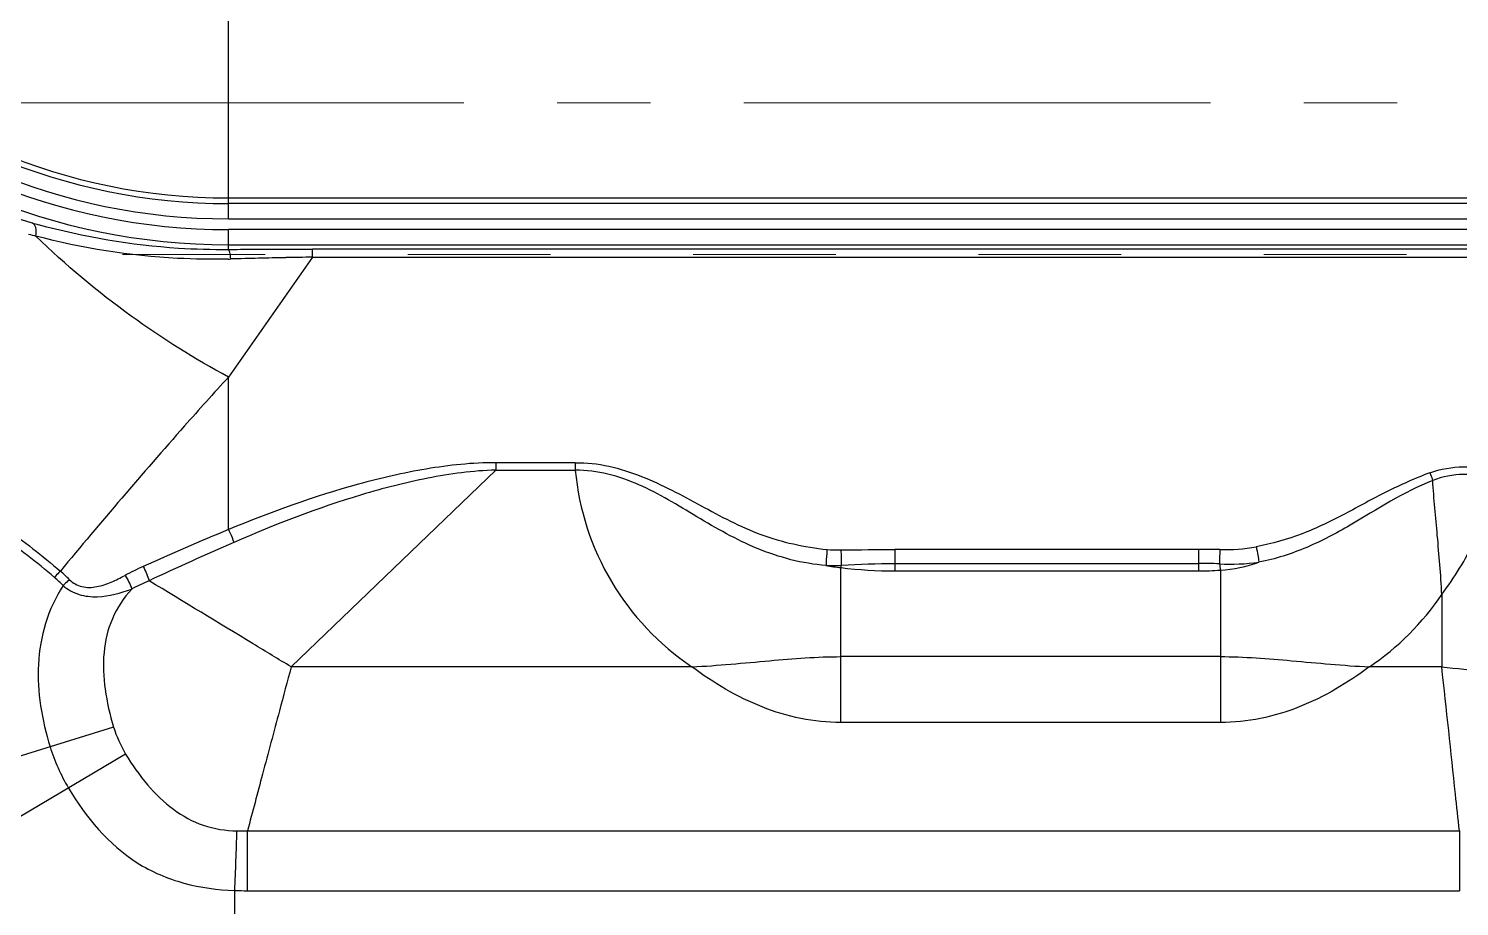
# Model space of a CAD drawing. Header units: millimetres. Extents: x 2634 to 3034, y 1430 to 1883.
# Drawn here: x 2757.66 to 2804.8, y 1566.2 to 1595.11 of the extents above; entities that cross this region are included whole.
import ezdxf

# ---------------------------------------------------------------- set-up
doc = ezdxf.new("R2010")
doc.units = ezdxf.units.MM
doc.linetypes.add('CENTER', pattern=[0.6, 0.375, -0.075, 0.075, -0.075])
doc.linetypes.add('HIDDEN', pattern=[0.2, 0.1, -0.1])
doc.layers.add('cool', color=153, linetype='HIDDEN', lineweight=9)

msp = doc.modelspace()

# ---------------------------------------------------------------- linework, layer by layer
at = {"color": 7, "linetype": 'Continuous'}
for p, q in [((2764.246, 1588.848), (2764.246, 1597.05)), ((2764.246, 1589.535), (2903.005, 1589.535)), ((2903.005, 1589.35), (2764.246, 1589.35)), ((2764.246, 1588.848), (2903.005, 1588.848)), ((2903.005, 1588.495), (2764.246, 1588.495)), ((2764.246, 1587.831), (2764.246, 1588.495)), ((2764.246, 1587.993), (2903.005, 1587.993)), ((2764.321, 1587.831), (2764.246, 1587.831)), ((2767.011, 1587.584), (2764.246, 1583.636)), ((2815.85, 1587.844), (2767.011, 1587.844)), ((2767.011, 1587.584), (2767.011, 1587.844)), ((2767.011, 1587.584), (2815.85, 1587.584)), ((2764.246, 1578.612), (2764.246, 1583.636)), ((2773.055, 1580.573), (2766.312, 1574.09)), ((2775.671, 1580.816), (2773.055, 1580.816)), ((2773.055, 1580.816), (2773.055, 1580.573)), ((2773.055, 1580.573), (2775.671, 1580.573)), ((2775.671, 1580.816), (2775.671, 1580.573)), ((2796.206, 1577.957), (2786.203, 1577.957)), ((2786.203, 1577.957), (2786.203, 1577.251)), ((2796.206, 1577.957), (2796.206, 1577.251)), ((2784.425, 1572.257), (2784.425, 1577.36)), ((2786.203, 1577.5), (2796.206, 1577.5)), ((2786.203, 1577.251), (2796.206, 1577.251)), ((2796.925, 1577.278), (2796.925, 1572.257)), ((2804.22, 1576.478), (2804.22, 1574.09)), ((2796.925, 1574.427), (2784.425, 1574.427)), ((2779.517, 1574.09), (2766.312, 1574.09)), ((2804.22, 1574.09), (2801.833, 1574.09)), ((2760.463, 1572.105), (2753.653, 1569.998)), ((2796.925, 1572.257), (2784.425, 1572.257)), ((2760.859, 1571.217), (2754.723, 1567.583)), ((2764.873, 1568.691), (2804.8, 1568.691)), ((2764.873, 1566.717), (2764.873, 1568.691)), ((2804.8, 1568.691), (2804.8, 1566.717)), ((2764.454, 1557.341), (2764.454, 1566.724)), ((2764.873, 1566.717), (2804.8, 1566.717))]:
    msp.add_line(p, q, dxfattribs=at)
for centre, radius, start, end in [((2764.246, 1609.037), 21.044, 180, 270), ((2764.246, 1609.037), 20.542, 180, 270), ((2764.246, 1609.037), 20.189, 180, 270), ((2764.246, 1609.037), 19.687, 180, 270), ((2764.246, 1609.037), 19.502, 180, 270), ((2764.231, 1611.354), 23.542, 254.1257, 254.6177), ((2764.045, 1611.327), 23.851, 254.4798, 255.0787), ((2767.123, 1274.715), 313.128, 90.3541, 90.51266), ((2767.057, 1285.612), 302.232, 90.17975, 90.35436), ((2767.015, 1299.411), 288.432, 90.00076, 90.17989), ((2770.62, 1363.273), 224.341, 90.92178, 91.14533), ((2763.716, 1609.728), 22.211, 271.3452, 271.5675), ((2771.064, 1342.818), 244.8, 91.36323, 91.57764), ((2770.837, 1352.363), 235.253, 91.14517, 91.36339), ((2784.425, 1581.386), 8.792, 185.3029, 236.0688), ((2805.31, 1480.026), 106.797, 112.61293, 114.25714), ((2812.31, 1468.515), 119.672, 113.58852, 115.05511), ((2784.384, 1584.04), 6.1, 266.087, 270.5038), ((2677.862, 1576.815), 106.581, 0.33328, 0.60531), ((2796.177, 1527.805), 50.152, 89.1674, 89.966), ((2861.856, 1576.828), 64.96, 179.00901, 179.42268), ((2755.158, 1573.139), 5.426, 44.7701, 49.1305), ((2765.9, 1567.499), 10.856, 114.2889, 117.7784), ((2784.118, 1584.364), 6.937, 268.4694, 272.6766), ((2784.833, 1581.967), 4.625, 258.773, 264.9413), ((2772.751, 1579.963), 11.961, 347.4291, 347.7998), ((2786.191, 1591.739), 14.488, 262.999, 270.0492), ((2796.208, 1586.972), 9.721, 269.9902, 274.2281), ((2818.53, 1580.111), 21.791, 186.9276, 187.4694), ((2755.499, 1573.513), 4.637, 44.5724, 49.4174), ((2765.795, 1567.507), 10.299, 113.8554, 117.3849), ((2796.925, 1581.386), 8.793, 303.9312, 326.0688), ((2764.225, 1573.25), 3.932, 196.933, 211.1396), ((2764.454, 1573.342), 6.367, 197.2015, 210.6174), ((2651.671, 1572.012), 112.906, 357.31572, 358.31314), ((2764.627, 1577.378), 8.69, 269.3525, 271.6247), ((2764.874, 1579.476), 12.759, 268.1111, 269.9955)]:
    msp.add_arc(centre, radius, start, end, dxfattribs=at)
for points, knots in [([(2757.791, 1588.709), (2756.821, 1588.986), (2755.46, 1589.469), (2753.811, 1590.212), (2752.824, 1590.706), (2752.023, 1591.131), (2751.406, 1591.465), (2750.969, 1591.678), (2750.728, 1591.778), (2750.635, 1591.787)], [0, 0, 0, 0, 0.387839, 0.553066, 0.695095, 0.811828, 0.901797, 0.964351, 1, 1, 1, 1]), ([(2757.903, 1588.28), (2757.918, 1588.374), (2757.929, 1588.527), (2757.846, 1588.686), (2757.791, 1588.709)], [0, 0, 0, 0, 0.612944, 1, 1, 1, 1]), ([(2764.246, 1587.831), (2763.697, 1587.826), (2761.589, 1587.883), (2759.49, 1588.241), (2757.986, 1588.655)], [0, 0, 0, 0, 0.260136, 1, 1, 1, 1]), ([(2764.246, 1583.636), (2763.136, 1584.232), (2760.907, 1585.637), (2758.879, 1587.323), (2757.904, 1588.28)], [0, 0, 0, 0, 0.479713, 1, 1, 1, 1]), ([(2764.238, 1587.523), (2763.682, 1587.51), (2761.551, 1587.539), (2759.426, 1587.877), (2757.904, 1588.28)], [0, 0, 0, 0, 0.260882, 1, 1, 1, 1]), ([(2764.324, 1587.525), (2764.318, 1587.599), (2764.307, 1587.696), (2764.277, 1587.794), (2764.258, 1587.827), (2764.246, 1587.831)], [0, 0, 0, 0, 0.688435, 0.88511, 1, 1, 1, 1]), ([(2764.246, 1583.636), (2763.76, 1583.102), (2761.878, 1581.003), (2760.047, 1578.857), (2758.709, 1577.242)], [0, 0, 0, 0, 0.256024, 1, 1, 1, 1]), ([(2758.516, 1577.035), (2757.935, 1577.533), (2756.713, 1578.464), (2754.801, 1579.661), (2752.903, 1580.624), (2751.583, 1581.018), (2750.949, 1581.088)], [0, 0, 0, 0, 0.264583, 0.53025, 0.779307, 1, 1, 1, 1]), ([(2751.018, 1581.364), (2751.662, 1581.299), (2753.008, 1580.912), (2754.943, 1579.941), (2756.885, 1578.713), (2758.116, 1577.748), (2758.709, 1577.242)], [0, 0, 0, 0, 0.220317, 0.469298, 0.735119, 1, 1, 1, 1]), ([(2773.055, 1580.816), (2772.287, 1580.816), (2770.757, 1580.653), (2767.791, 1579.967), (2765.643, 1579.192), (2764.246, 1578.612)], [0, 0, 0, 0, 0.252154, 0.502997, 1, 1, 1, 1]), ([(2773.055, 1580.573), (2772.302, 1580.551), (2770.803, 1580.348), (2767.896, 1579.598), (2765.791, 1578.787), (2764.421, 1578.188)], [0, 0, 0, 0, 0.250826, 0.501477, 1, 1, 1, 1]), ([(2775.671, 1580.816), (2776.414, 1580.83), (2777.886, 1580.449), (2779.494, 1579.57), (2780.78, 1578.88), (2781.785, 1578.422), (2782.858, 1578.114), (2783.596, 1577.999), (2783.968, 1577.955)], [0, 0, 0, 0, 0.251975, 0.499286, 0.62276, 0.747147, 0.872919, 1, 1, 1, 1]), ([(2783.933, 1577.43), (2783.157, 1577.489), (2781.649, 1577.889), (2780.005, 1578.834), (2778.746, 1579.6), (2777.783, 1580.108), (2776.758, 1580.476), (2776.033, 1580.571), (2775.671, 1580.573)], [0, 0, 0, 0, 0.261442, 0.513087, 0.635596, 0.757022, 0.878347, 1, 1, 1, 1]), ([(2803.822, 1580.486), (2804.18, 1580.609), (2804.939, 1580.751), (2805.701, 1580.607), (2806.054, 1580.474)], [0, 0, 0, 0, 0.500183, 1, 1, 1, 1]), ([(2803.822, 1580.486), (2803.341, 1580.293), (2802.389, 1579.883), (2801.038, 1579.116), (2799.634, 1578.43), (2798.622, 1578.144), (2798.106, 1578.044)], [0, 0, 0, 0, 0.24984, 0.497634, 0.746971, 1, 1, 1, 1]), ([(2803.922, 1580.226), (2802.957, 1579.861), (2801.645, 1578.972), (2799.776, 1577.978), (2798.734, 1577.64), (2798.194, 1577.535)], [0, 0, 0, 0, 0.487619, 0.74, 1, 1, 1, 1]), ([(2803.822, 1580.486), (2803.831, 1580.466), (2803.868, 1580.381), (2803.9, 1580.294), (2803.922, 1580.227)], [0, 0, 0, 0, 0.23659, 1, 1, 1, 1]), ([(2805.952, 1580.231), (2805.633, 1580.361), (2804.936, 1580.503), (2804.244, 1580.353), (2803.922, 1580.227)], [0, 0, 0, 0, 0.498812, 1, 1, 1, 1]), ([(2804.22, 1576.478), (2804.188, 1577.125), (2804.081, 1578.375), (2803.959, 1579.623), (2803.922, 1580.227)], [0, 0, 0, 0, 0.517121, 1, 1, 1, 1]), ([(2804.22, 1576.478), (2804.637, 1577.033), (2805.379, 1578.215), (2805.832, 1579.548), (2805.952, 1580.231)], [0, 0, 0, 0, 0.500498, 1, 1, 1, 1]), ([(2764.246, 1578.612), (2764.264, 1578.58), (2764.331, 1578.442), (2764.388, 1578.299), (2764.421, 1578.188)], [0, 0, 0, 0, 0.241063, 1, 1, 1, 1]), ([(2783.968, 1577.955), (2783.964, 1577.91), (2783.949, 1577.736), (2783.938, 1577.561), (2783.933, 1577.43)], [0, 0, 0, 0, 0.255196, 1, 1, 1, 1]), ([(2798.106, 1578.044), (2798.116, 1578.001), (2798.151, 1577.833), (2798.179, 1577.662), (2798.194, 1577.535)], [0, 0, 0, 0, 0.255143, 1, 1, 1, 1]), ([(2758.709, 1577.242), (2758.692, 1577.227), (2758.623, 1577.162), (2758.56, 1577.091), (2758.516, 1577.035)], [0, 0, 0, 0, 0.239515, 1, 1, 1, 1]), ([(2761.434, 1577.394), (2761.479, 1577.319), (2761.552, 1577.166), (2761.61, 1577.007), (2761.63, 1576.926)], [0, 0, 0, 0, 0.511225, 1, 1, 1, 1]), ([(2758.802, 1576.767), (2758.551, 1576.385), (2758.163, 1575.542), (2757.933, 1574.178), (2758.018, 1572.797), (2758.233, 1571.899), (2758.371, 1571.459)], [0, 0, 0, 0, 0.249814, 0.49835, 0.747923, 1, 1, 1, 1]), ([(2759.01, 1576.961), (2758.993, 1576.947), (2758.919, 1576.887), (2758.851, 1576.821), (2758.802, 1576.767)], [0, 0, 0, 0, 0.234914, 1, 1, 1, 1]), ([(2758.802, 1576.767), (2758.951, 1576.635), (2759.317, 1576.437), (2760.114, 1576.353), (2760.694, 1576.521), (2761.058, 1576.652)], [0, 0, 0, 0, 0.252514, 0.509533, 1, 1, 1, 1]), ([(2759.01, 1576.961), (2759.12, 1576.85), (2759.419, 1576.688), (2759.918, 1576.71), (2760.392, 1576.87), (2760.69, 1577.024), (2760.84, 1577.103)], [0, 0, 0, 0, 0.238802, 0.487328, 0.740922, 1, 1, 1, 1]), ([(2760.84, 1577.103), (2760.889, 1577.033), (2760.97, 1576.886), (2761.036, 1576.73), (2761.058, 1576.652)], [0, 0, 0, 0, 0.513066, 1, 1, 1, 1]), ([(2766.312, 1574.09), (2765.894, 1574.341), (2764.335, 1575.29), (2762.773, 1576.234), (2761.63, 1576.926)], [0, 0, 0, 0, 0.267392, 1, 1, 1, 1]), ([(2761.058, 1576.652), (2760.797, 1576.364), (2760.358, 1575.711), (2760.089, 1574.545), (2760.153, 1573.325), (2760.339, 1572.512), (2760.463, 1572.105)], [0, 0, 0, 0, 0.242346, 0.480646, 0.734327, 1, 1, 1, 1]), ([(2779.517, 1574.09), (2780.372, 1574.132), (2782.004, 1574.294), (2783.641, 1574.427), (2784.425, 1574.426)], [0, 0, 0, 0, 0.521821, 1, 1, 1, 1]), ([(2796.925, 1574.427), (2797.709, 1574.427), (2799.346, 1574.294), (2800.978, 1574.132), (2801.833, 1574.09)], [0, 0, 0, 0, 0.478194, 1, 1, 1, 1]), ([(2766.312, 1574.09), (2766.182, 1573.608), (2765.87, 1572.429), (2765.387, 1570.63), (2765.041, 1569.312), (2764.873, 1568.691)], [0, 0, 0, 0, 0.268312, 0.654804, 1, 1, 1, 1]), ([(2784.425, 1572.257), (2783.981, 1572.256), (2783.091, 1572.349), (2781.387, 1572.868), (2780.226, 1573.559), (2779.517, 1574.09)], [0, 0, 0, 0, 0.250368, 0.50051, 1, 1, 1, 1]), ([(2801.833, 1574.09), (2801.477, 1573.824), (2800.735, 1573.331), (2799.147, 1572.541), (2797.808, 1572.256), (2796.925, 1572.257)], [0, 0, 0, 0, 0.250808, 0.501279, 1, 1, 1, 1]), ([(2804.22, 1574.09), (2804.705, 1574.037), (2806.504, 1573.845), (2808.304, 1573.651), (2809.619, 1573.51)], [0, 0, 0, 0, 0.269306, 1, 1, 1, 1]), ([(2804.8, 1568.691), (2804.757, 1569.093), (2804.564, 1570.892), (2804.373, 1572.692), (2804.22, 1574.09)], [0, 0, 0, 0, 0.223126, 1, 1, 1, 1]), ([(2760.859, 1571.217), (2761.073, 1570.863), (2761.537, 1570.201), (2762.383, 1569.368), (2763.399, 1568.811), (2764.153, 1568.692), (2764.529, 1568.688)], [0, 0, 0, 0, 0.265926, 0.518686, 0.758213, 1, 1, 1, 1]), ([(2758.974, 1570.099), (2759.542, 1569.139), (2760.674, 1567.785), (2762.763, 1566.888), (2763.89, 1566.745), (2764.454, 1566.724)], [0, 0, 0, 0, 0.498013, 0.747837, 1, 1, 1, 1]), ([(2764.454, 1557.341), (2763.151, 1557.341), (2760.576, 1557.862), (2758.087, 1559.946), (2756.727, 1562.02), (2755.871, 1563.752), (2755.21, 1565.626), (2754.868, 1566.923), (2754.723, 1567.583)], [0, 0, 0, 0, 0.254621, 0.491325, 0.612518, 0.738179, 0.867882, 1, 1, 1, 1])]:
    msp.add_open_spline(points, degree=3, knots=knots, dxfattribs=at)
for points in [[(2784.438, 1577.941), (2785.026, 1577.946), (2785.615, 1577.957), (2786.203, 1577.957)], [(2796.905, 1577.951), (2797.307, 1577.946), (2797.711, 1577.974), (2798.106, 1578.044)], [(2784.442, 1577.435), (2785.028, 1577.471), (2785.616, 1577.5), (2786.203, 1577.5)], [(2796.899, 1577.482), (2796.668, 1577.494), (2796.437, 1577.5), (2796.206, 1577.5)], [(2796.899, 1577.482), (2797.33, 1577.465), (2797.765, 1577.479), (2798.194, 1577.535)], [(2796.925, 1577.278), (2797.356, 1577.301), (2797.788, 1577.388), (2798.194, 1577.535)]]:
    msp.add_open_spline(points, degree=3, dxfattribs=at)
at = {"layer": 'cool', "color": 1, "linetype": 'CENTER', "ltscale": 41}
msp.add_line((2633.625, 1592.672), (3033.625, 1592.672), dxfattribs=at)
at = {"layer": 'cool', "ltscale": 47}
msp.add_line((2647.955, 1587.672), (3019.295, 1587.672), dxfattribs=at)

doc.saveas('drawing.dxf')
